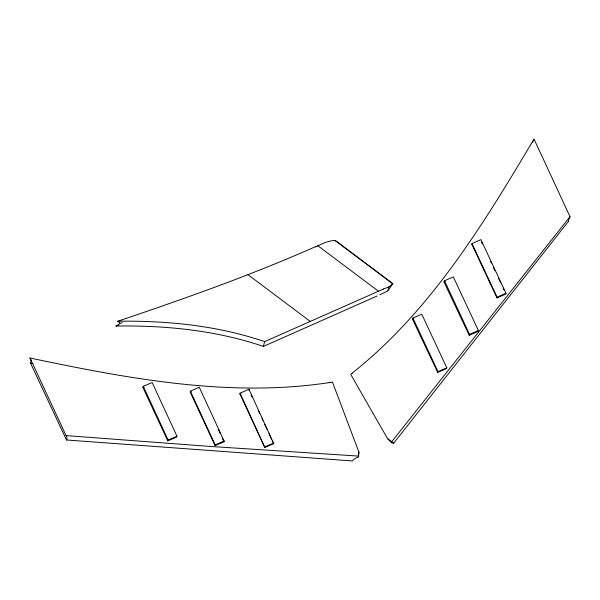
<?xml version="1.0" encoding="UTF-8"?>
<svg xmlns="http://www.w3.org/2000/svg" width="600" height="600" viewBox="0 0 600 600"><rect width="100%" height="100%" fill="white"/><g stroke="black" fill="none" stroke-linecap="round" stroke-linejoin="round"><path stroke-width="0.9" d="M315.795 246.923C321.457 243.885 328.605 240.57 335.392 240.375A5.887 1.057 -21.5 0 1 335.445 240.593L392.82 283.665L387.915 290.79L388.98 286.913L392.82 283.665M29.85 357.975A59.37 14.685 11.8 0 1 30.922 362.048L30.465 362.978L66.51 439.987L352.41 460.95L353.228 459.96A54.855 13.312 3.4 0 1 356.483 457.778L358.418 456.93L358.905 452.1L332.46 382.11C231.428 398.183 128.94 378.788 30 357.998L66.06 435.592A64.328 15.607 3.4 0 1 66.802 439.298M358.905 452.1L358.418 456.93M471.915 244.5L472.028 243.585L480.908 239.632L505.965 293.243L505.868 294L496.995 297.915L471.915 244.5L472.47 244.26M496.995 297.915L497.085 297.188L472.028 243.585M568.418 221.392L393.36 443.588L392.543 442.17M190.252 392.168L190.387 391.17L199.282 387.263L224.093 440.985L223.98 441.817L215.093 445.635L190.252 392.168L191.363 391.695M215.093 445.635L215.19 444.885L190.387 391.17M239.955 394.08L240.083 393.158L248.978 389.257L273.697 443.632L264.803 447.472L239.955 394.08L241.065 393.6M248.843 390.248L248.978 389.257M264.803 447.472L240.083 393.158M391.582 442.8L391.717 441.735L570 216.683L534.015 139.05C483.263 224.468 429.855 312.188 350.67 374.31L387.48 438.533A56.108 10.98 38.3 0 1 391.56 442.815L391.987 442.658A54.87 6.015 -53 0 1 393.18 442.89L393.36 443.588M118.695 325.192L116.22 326.025C165.885 325.32 216.165 330.337 263.377 346.433L264.645 341.625L383.565 288.983M66.773 439.342L66.51 439.987M412.485 319.163L412.928 318.03L421.77 314.228L446.827 367.837L446.558 368.52L437.685 372.39L412.485 319.163L413.595 318.675M444.007 281.985L444.495 280.74L453.338 276.938L478.395 330.548L478.058 331.403L469.178 335.295L444.007 281.985L445.118 281.498M437.685 372.39L437.985 371.64L446.827 367.837M469.178 335.295L469.553 334.35L478.395 330.548M142.868 387.368L143.295 386.295L152.153 382.538L176.962 436.252L176.625 437.085L167.752 440.88L142.868 387.368L143.97 386.895M167.752 440.88L168.105 440.01L176.962 436.252M30.42 363.038L33.082 363.577M379.815 294.772L382.335 293.587A28.23 4.867 -25.4 0 0 387.772 290.873M497.085 297.188L505.965 293.243M263.377 346.433L377.13 295.995M315.81 246.525C251.295 275.153 184.657 298.627 117.84 321.225C167.385 320.543 217.545 325.575 264.645 341.625M215.19 444.885L224.093 440.985M264.885 446.88L273.788 442.972M122.302 322.612L119.64 323.52A26.565 5.58 -2.1 0 1 115.778 325.98M358.665 456.097L209.34 446.385L66.06 435.592M392.79 283.785L335.407 240.712A5.895 1.028 -21.5 0 1 335.295 240.9M317.76 245.663L378.405 291.18M247.958 274.65L310.245 321.405M387.48 438.533L391.717 441.735M481.575 242.243L482.355 243.915M490.59 261.45L491.37 263.115M493.327 267.293L494.895 270.63M498.428 278.145L499.207 279.81M499.597 280.65L500.385 282.315M503.13 288.157L503.91 289.83M444.495 280.74L469.553 334.35M412.928 318.03L437.985 371.64M251.175 395.257L251.955 396.93M258.165 410.272L259.718 413.61M262.05 418.612L262.822 420.285M264.765 424.455L267.097 429.457M269.04 433.627L270.593 436.965M270.975 437.798L271.755 439.463M272.535 441.127L273.697 443.632M222.428 438.48L223.98 441.817M218.153 429.293L218.933 430.965M219.322 431.798L220.095 433.47M143.295 386.295L168.105 440.01M329.565 382.688A51.27 11.385 -10.8 0 1 330.195 382.26M351.638 373.478A51.157 7.837 -39.2 0 1 352.11 373.522M568.41 221.4A64.328 7.058 -53 0 1 570.007 216.667M532.763 142.44A59.37 4.853 -60.7 0 1 532.845 142.132M533.153 141.127A59.37 4.853 -60.7 0 1 533.678 139.605M117.593 321.255A26.407 5.662 -1.4 0 1 119.722 323.513M383.558 288.99A28.245 4.875 -25.4 0 1 388.808 286.965"/></g></svg>
